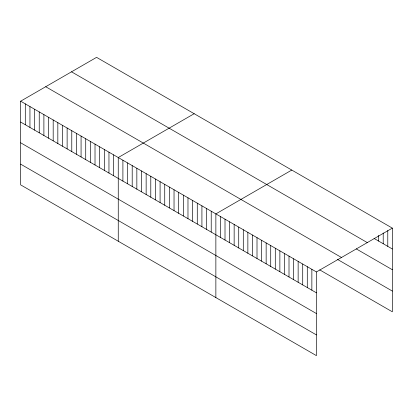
<?xml version="1.0" encoding="UTF-8"?>
<svg xmlns="http://www.w3.org/2000/svg" width="413" height="413" viewBox="0 0 413 413"><rect width="100%" height="100%" fill="white"/><g stroke="black" fill="none" stroke-linecap="round" stroke-linejoin="round"><path stroke-width="0.62" d="M20.65 101.185L316.43 271.955L316.43 355.645L20.65 184.874L20.65 101.185L96.57 57.355L392.35 228.126L392.35 311.815L319.719 269.88M194.177 113.709L118.257 157.539L118.257 241.228M291.785 170.063L215.865 213.893L215.865 297.582M316.43 271.955L392.35 228.126M374.064 238.44L392.35 248.998M71.516 71.821L367.296 242.591M356.29 248.905L392.35 269.725M45.704 86.725L341.484 257.49M337.498 259.416L392.35 291.082M20.65 122.062L316.43 292.827M20.65 142.79L316.43 313.56M20.65 164.147L316.43 334.917M387.781 230.547L387.781 246.36M383.207 232.968L383.207 243.722M378.638 235.389L378.638 241.084M311.861 269.317L311.861 290.189M307.287 266.679L307.287 287.551M302.719 264.036L302.719 284.913M298.145 261.398L298.145 282.275M293.576 258.76L293.576 279.632M289.007 256.122L289.007 276.994M284.433 253.479L284.433 274.356M279.864 250.841L279.864 271.718M275.29 248.203L275.29 269.075M270.721 245.565L270.721 266.437M266.148 242.927L266.148 263.799M261.579 240.283L261.579 261.161M257.005 237.645L257.005 258.523M252.436 235.007L252.436 255.879M247.862 232.369L247.862 253.241M243.293 229.731L243.293 250.603M238.724 227.088L238.724 247.965M234.15 224.45L234.15 245.327M229.582 221.812L229.582 242.684M225.008 219.174L225.008 240.046M220.439 216.531L220.439 237.408M211.219 211.208L211.219 232.085M206.572 208.529L206.572 229.401M201.921 205.844L201.921 226.716M197.275 203.16L197.275 224.032M192.628 200.475L192.628 221.353M187.977 197.791L187.977 218.668M183.331 195.112L183.331 215.984M178.684 192.427L178.684 213.299M174.033 189.743L174.033 210.615M169.387 187.058L169.387 207.935M164.735 184.374L164.735 205.251M160.089 181.694L160.089 202.566M155.443 179.01L155.443 199.882M150.791 176.325L150.791 197.197M146.145 173.641L146.145 194.518M141.499 170.956L141.499 191.833M136.848 168.277L136.848 189.149M132.201 165.592L132.201 186.464M127.555 162.908L127.555 183.78M122.904 160.223L122.904 181.101M113.611 154.86L113.611 175.731M108.96 152.175L108.96 173.047M104.313 149.491L104.313 170.362M99.667 146.806L99.667 167.683M95.016 144.122L95.016 164.999M90.37 141.442L90.37 162.314M85.723 138.758L85.723 159.63M81.072 136.073L81.072 156.945M76.426 133.389L76.426 154.266M71.779 130.704L71.779 151.581M67.128 128.02L67.128 148.897M62.482 125.34L62.482 146.212M57.835 122.656L57.835 143.528M53.184 119.971L53.184 140.848M48.538 117.287L48.538 138.164M43.892 114.602L43.892 135.479M39.24 111.923L39.24 132.795M34.594 109.238L34.594 130.11M29.948 106.554L29.948 127.426M25.296 103.869L25.296 124.747"/></g></svg>
